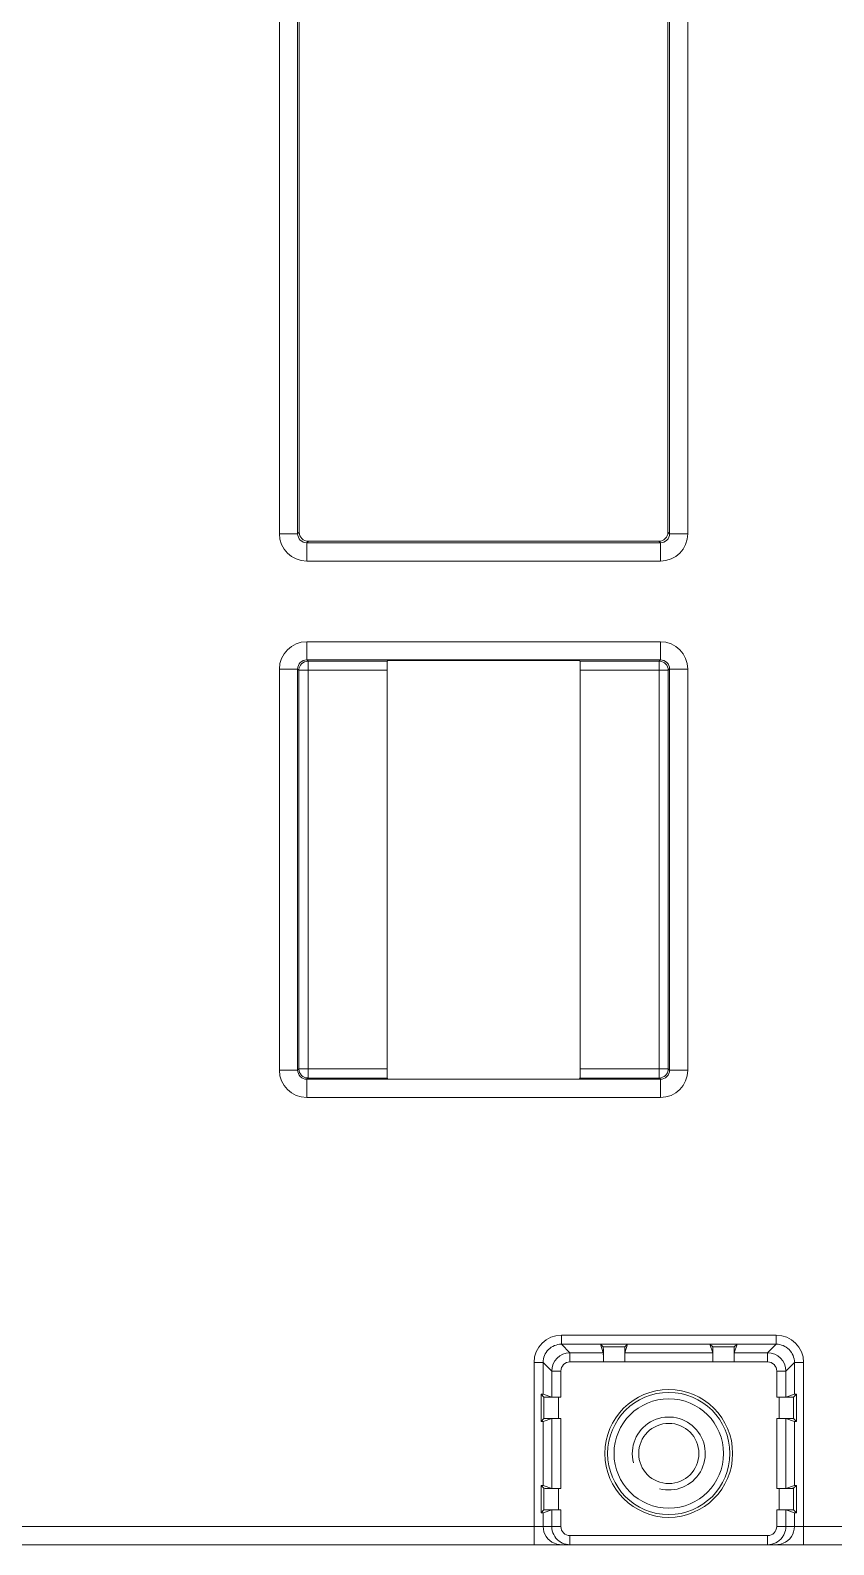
# Model space of a CAD drawing. Header units: millimetres. Extents: x 33157 to 59611, y -29750 to 1750.
# Drawn here: x 55029.7 to 55073.7, y -4362.7 to -4279.7 of the extents above; entities that cross this region are included whole.
import ezdxf

# ---------------------------------------------------------------- set-up
doc = ezdxf.new("R2010")
doc.units = ezdxf.units.MM
doc.layers.get('0').update_dxf_attribs({"lineweight": 18})

msp = doc.modelspace()

# ---------------------------------------------------------------- linework, layer by layer
at = {"lineweight": 9}
for p, q in [((55043.366, -4252.414), (55043.366, -4307.246)), ((55044.366, -4252.414), (55044.366, -4307.246)), ((55044.451, -4252.499), (55044.451, -4307.161)), ((55064.663, -4252.499), (55064.663, -4307.161)), ((55064.748, -4252.414), (55064.748, -4307.246)), ((55065.748, -4252.414), (55065.748, -4307.246)), ((55044.866, -4307.746), (55044.866, -4308.746)), ((55064.248, -4307.746), (55064.248, -4308.746)), ((55044.866, -4313.164), (55044.866, -4314.164)), ((55064.248, -4313.164), (55064.248, -4314.164)), ((55044.934, -4314.232), (55044.934, -4337.078)), ((55064.18, -4314.232), (55064.18, -4337.078)), ((55043.366, -4314.664), (55043.366, -4336.646)), ((55044.366, -4314.664), (55044.366, -4336.646)), ((55044.434, -4314.732), (55044.434, -4336.578)), ((55049.27, -4314.732), (55049.27, -4336.578)), ((55059.844, -4314.732), (55059.844, -4336.578)), ((55064.68, -4314.732), (55064.68, -4336.578)), ((55064.748, -4314.664), (55064.748, -4336.646)), ((55065.748, -4314.664), (55065.748, -4336.646)), ((55044.866, -4337.146), (55044.866, -4338.146)), ((55064.248, -4337.146), (55064.248, -4338.146)), ((55058.819, -4351.168), (55058.819, -4351.668)), ((55070.595, -4351.168), (55070.595, -4351.668)), ((55059.291, -4352.14), (55059.291, -4352.64)), ((55070.122, -4352.14), (55070.122, -4352.64)), ((55057.32, -4352.667), (55057.32, -4362.655)), ((55057.82, -4352.667), (55057.82, -4354.409)), ((55058.292, -4353.139), (55058.292, -4354.566)), ((55058.792, -4353.139), (55058.792, -4354.571)), ((55070.622, -4353.139), (55070.622, -4354.571)), ((55071.122, -4353.139), (55071.122, -4354.566)), ((55071.594, -4352.667), (55071.594, -4354.409)), ((55072.094, -4352.667), (55072.094, -4362.655)), ((55057.709, -4354.407), (55057.709, -4355.903)), ((55057.866, -4354.564), (55057.866, -4355.746)), ((55058.666, -4354.571), (55058.666, -4355.739)), ((55070.748, -4354.571), (55070.748, -4355.739)), ((55071.548, -4354.564), (55071.548, -4355.746)), ((55071.705, -4354.407), (55071.705, -4355.903)), ((55058.292, -4355.743), (55058.292, -4359.566)), ((55058.792, -4355.739), (55058.792, -4359.571)), ((55070.622, -4355.739), (55070.622, -4359.571)), ((55071.122, -4355.743), (55071.122, -4359.566)), ((55057.82, -4355.901), (55057.82, -4359.409)), ((55071.594, -4355.901), (55071.594, -4359.409)), ((55057.709, -4359.407), (55057.709, -4360.903)), ((55057.866, -4359.564), (55057.866, -4360.746)), ((55058.666, -4359.571), (55058.666, -4360.739)), ((55070.748, -4359.571), (55070.748, -4360.739)), ((55071.548, -4359.564), (55071.548, -4360.746)), ((55071.705, -4359.407), (55071.705, -4360.903)), ((55058.292, -4360.743), (55058.292, -4361.655)), ((55058.792, -4360.739), (55058.792, -4361.655)), ((55070.622, -4360.739), (55070.622, -4361.655)), ((55071.122, -4360.743), (55071.122, -4361.655)), ((55057.82, -4360.901), (55057.82, -4361.655)), ((55071.594, -4360.901), (55071.594, -4361.655)), ((55059.292, -4362.155), (55059.292, -4362.655)), ((55070.122, -4362.155), (55070.122, -4362.655))]:
    msp.add_line(p, q, dxfattribs=at)
for points in [[(55043.366, -4307.246), (55043.366, -4307.246), (55044.366, -4307.246), (55044.366, -4307.246)], [(55043.366, -4307.246), (55043.366, -4308.075), (55044.037, -4308.746), (55044.866, -4308.746)], [(55044.451, -4307.161), (55044.451, -4307.161), (55044.366, -4307.246), (55044.366, -4307.246)], [(55044.451, -4307.161), (55044.451, -4307.437), (55044.675, -4307.661), (55044.951, -4307.661)], [(55064.163, -4307.661), (55064.163, -4307.661), (55044.951, -4307.661), (55044.951, -4307.661)], [(55044.951, -4307.661), (55044.951, -4307.661), (55044.866, -4307.746), (55044.866, -4307.746)], [(55064.163, -4307.661), (55064.163, -4307.661), (55064.248, -4307.746), (55064.248, -4307.746)], [(55064.163, -4307.661), (55064.439, -4307.661), (55064.663, -4307.437), (55064.663, -4307.161)], [(55064.248, -4308.746), (55065.077, -4308.746), (55065.748, -4308.075), (55065.748, -4307.246)], [(55064.663, -4307.161), (55064.663, -4307.161), (55064.748, -4307.246), (55064.748, -4307.246)], [(55065.748, -4307.246), (55065.748, -4307.246), (55064.748, -4307.246), (55064.748, -4307.246)], [(55064.248, -4307.746), (55064.248, -4307.746), (55044.866, -4307.746), (55044.866, -4307.746)], [(55064.248, -4308.746), (55064.248, -4308.746), (55044.866, -4308.746), (55044.866, -4308.746)], [(55044.866, -4313.164), (55044.037, -4313.164), (55043.366, -4313.835), (55043.366, -4314.664)], [(55044.866, -4313.164), (55044.866, -4313.164), (55064.248, -4313.164), (55064.248, -4313.164)], [(55065.748, -4314.664), (55065.748, -4313.835), (55065.077, -4313.164), (55064.248, -4313.164)], [(55044.934, -4314.232), (55044.806, -4314.232), (55044.67, -4314.288), (55044.58, -4314.378)], [(55044.866, -4314.164), (55044.866, -4314.164), (55064.248, -4314.164), (55064.248, -4314.164)], [(55044.934, -4314.232), (55044.934, -4314.232), (55044.866, -4314.164), (55044.866, -4314.164)], [(55049.274, -4314.232), (55049.274, -4314.232), (55044.934, -4314.232), (55044.934, -4314.232)], [(55049.305, -4314.201), (55049.305, -4314.201), (55059.809, -4314.201), (55059.809, -4314.201)], [(55049.274, -4314.232), (55049.272, -4314.234), (55049.27, -4314.457), (55049.27, -4314.732)], [(55049.274, -4314.232), (55049.274, -4314.232), (55049.305, -4314.201), (55049.305, -4314.201)], [(55059.84, -4314.232), (55059.84, -4314.232), (55059.809, -4314.201), (55059.809, -4314.201)], [(55064.18, -4314.232), (55064.18, -4314.232), (55059.84, -4314.232), (55059.84, -4314.232)], [(55059.844, -4314.732), (55059.844, -4314.457), (55059.842, -4314.234), (55059.84, -4314.232)], [(55064.248, -4314.164), (55064.248, -4314.164), (55064.18, -4314.232), (55064.18, -4314.232)], [(55064.233, -4314.235), (55064.216, -4314.233), (55064.198, -4314.232), (55064.18, -4314.232)], [(55064.534, -4314.378), (55064.455, -4314.3), (55064.344, -4314.247), (55064.233, -4314.235)], [(55043.366, -4314.664), (55043.366, -4314.664), (55044.366, -4314.664), (55044.366, -4314.664)], [(55044.434, -4314.732), (55044.434, -4314.732), (55044.366, -4314.664), (55044.366, -4314.664)], [(55044.434, -4314.732), (55044.434, -4314.732), (55049.27, -4314.732), (55049.27, -4314.732)], [(55044.437, -4314.678), (55044.435, -4314.696), (55044.434, -4314.714), (55044.434, -4314.732)], [(55044.58, -4314.378), (55044.502, -4314.457), (55044.449, -4314.568), (55044.437, -4314.678)], [(55064.68, -4314.732), (55064.68, -4314.732), (55059.844, -4314.732), (55059.844, -4314.732)], [(55064.68, -4314.732), (55064.68, -4314.604), (55064.624, -4314.468), (55064.534, -4314.378)], [(55064.748, -4314.664), (55064.748, -4314.664), (55064.68, -4314.732), (55064.68, -4314.732)], [(55065.748, -4314.664), (55065.748, -4314.664), (55064.748, -4314.664), (55064.748, -4314.664)], [(55043.366, -4336.646), (55043.366, -4336.646), (55044.366, -4336.646), (55044.366, -4336.646)], [(55043.366, -4336.646), (55043.366, -4337.475), (55044.037, -4338.146), (55044.866, -4338.146)], [(55044.434, -4336.578), (55044.434, -4336.578), (55044.366, -4336.646), (55044.366, -4336.646)], [(55044.434, -4336.578), (55044.434, -4336.578), (55049.27, -4336.578), (55049.27, -4336.578)], [(55044.434, -4336.578), (55044.434, -4336.706), (55044.49, -4336.841), (55044.58, -4336.932)], [(55049.27, -4336.578), (55049.27, -4336.853), (55049.272, -4337.076), (55049.274, -4337.078)], [(55059.844, -4336.578), (55059.844, -4336.578), (55064.68, -4336.578), (55064.68, -4336.578)], [(55059.84, -4337.078), (55059.842, -4337.076), (55059.844, -4336.853), (55059.844, -4336.578)], [(55064.248, -4338.146), (55065.077, -4338.146), (55065.748, -4337.475), (55065.748, -4336.646)], [(55064.534, -4336.932), (55064.612, -4336.853), (55064.665, -4336.742), (55064.677, -4336.631)], [(55064.677, -4336.631), (55064.679, -4336.614), (55064.68, -4336.596), (55064.68, -4336.578)], [(55064.68, -4336.578), (55064.68, -4336.578), (55064.748, -4336.646), (55064.748, -4336.646)], [(55065.748, -4336.646), (55065.748, -4336.646), (55064.748, -4336.646), (55064.748, -4336.646)], [(55044.58, -4336.932), (55044.659, -4337.01), (55044.77, -4337.063), (55044.88, -4337.075)], [(55064.248, -4337.146), (55064.248, -4337.146), (55044.866, -4337.146), (55044.866, -4337.146)], [(55044.934, -4337.078), (55044.934, -4337.078), (55044.866, -4337.146), (55044.866, -4337.146)], [(55044.88, -4337.075), (55044.898, -4337.077), (55044.916, -4337.078), (55044.934, -4337.078)], [(55044.934, -4337.078), (55044.934, -4337.078), (55049.274, -4337.078), (55049.274, -4337.078)], [(55049.274, -4337.078), (55049.274, -4337.078), (55049.305, -4337.109), (55049.305, -4337.109)], [(55059.84, -4337.078), (55059.84, -4337.078), (55059.809, -4337.109), (55059.809, -4337.109)], [(55059.84, -4337.078), (55059.84, -4337.078), (55064.18, -4337.078), (55064.18, -4337.078)], [(55064.18, -4337.078), (55064.308, -4337.078), (55064.443, -4337.022), (55064.534, -4336.932)], [(55064.18, -4337.078), (55064.18, -4337.078), (55064.248, -4337.146), (55064.248, -4337.146)], [(55064.248, -4338.146), (55064.248, -4338.146), (55044.866, -4338.146), (55044.866, -4338.146)], [(55058.819, -4351.168), (55057.991, -4351.168), (55057.32, -4351.839), (55057.32, -4352.667)], [(55070.595, -4351.168), (55070.595, -4351.168), (55058.819, -4351.168), (55058.819, -4351.168)], [(55060.961, -4351.668), (55060.961, -4351.668), (55058.819, -4351.668), (55058.819, -4351.668)], [(55059.291, -4352.14), (55059.291, -4352.14), (55058.819, -4351.668), (55058.819, -4351.668)], [(55062.453, -4351.658), (55062.453, -4351.658), (55060.96, -4351.658), (55060.96, -4351.658)], [(55060.961, -4351.659), (55060.961, -4351.659), (55060.96, -4351.658), (55060.96, -4351.658)], [(55061.116, -4351.814), (55061.116, -4351.814), (55060.961, -4351.663), (55060.961, -4351.663)], [(55060.961, -4351.668), (55060.961, -4351.668), (55061.118, -4352.14), (55061.118, -4352.14)], [(55062.453, -4351.668), (55062.453, -4351.668), (55062.295, -4352.14), (55062.295, -4352.14)], [(55062.298, -4351.814), (55062.298, -4351.814), (55062.453, -4351.658), (55062.453, -4351.658)], [(55066.961, -4351.668), (55066.961, -4351.668), (55062.453, -4351.668), (55062.453, -4351.668)], [(55068.453, -4351.658), (55068.453, -4351.658), (55066.96, -4351.658), (55066.96, -4351.658)], [(55066.961, -4351.659), (55066.961, -4351.659), (55066.96, -4351.658), (55066.96, -4351.658)], [(55067.116, -4351.814), (55067.116, -4351.814), (55066.961, -4351.663), (55066.961, -4351.663)], [(55066.961, -4351.668), (55066.961, -4351.668), (55067.118, -4352.14), (55067.118, -4352.14)], [(55068.453, -4351.668), (55068.453, -4351.668), (55068.295, -4352.14), (55068.295, -4352.14)], [(55068.298, -4351.814), (55068.298, -4351.814), (55068.453, -4351.658), (55068.453, -4351.658)], [(55070.595, -4351.668), (55070.595, -4351.668), (55068.453, -4351.668), (55068.453, -4351.668)], [(55070.122, -4352.14), (55070.122, -4352.14), (55070.595, -4351.668), (55070.595, -4351.668)], [(55072.094, -4352.667), (55072.094, -4351.839), (55071.423, -4351.168), (55070.595, -4351.168)], [(55059.291, -4352.14), (55058.739, -4352.14), (55058.292, -4352.587), (55058.292, -4353.139)], [(55061.118, -4352.14), (55061.118, -4352.14), (55059.291, -4352.14), (55059.291, -4352.14)], [(55062.298, -4351.814), (55062.298, -4351.814), (55061.116, -4351.814), (55061.116, -4351.814)], [(55067.118, -4352.14), (55067.118, -4352.14), (55062.295, -4352.14), (55062.295, -4352.14)], [(55068.298, -4351.814), (55068.298, -4351.814), (55067.116, -4351.814), (55067.116, -4351.814)], [(55070.122, -4352.14), (55070.122, -4352.14), (55068.295, -4352.14), (55068.295, -4352.14)], [(55071.122, -4353.139), (55071.122, -4352.587), (55070.675, -4352.14), (55070.122, -4352.14)], [(55057.32, -4352.667), (55057.32, -4352.667), (55057.82, -4352.667), (55057.82, -4352.667)], [(55058.292, -4353.139), (55058.292, -4353.139), (55057.82, -4352.667), (55057.82, -4352.667)], [(55058.792, -4353.139), (55058.792, -4353.139), (55058.292, -4353.139), (55058.292, -4353.139)], [(55061.123, -4352.627), (55061.123, -4352.627), (55059.291, -4352.64), (55059.291, -4352.64)], [(55068.291, -4352.627), (55068.291, -4352.627), (55061.123, -4352.627), (55061.123, -4352.627)], [(55070.122, -4352.64), (55070.122, -4352.64), (55068.291, -4352.627), (55068.291, -4352.627)], [(55070.622, -4353.139), (55070.622, -4353.139), (55071.122, -4353.139), (55071.122, -4353.139)], [(55071.122, -4353.139), (55071.122, -4353.139), (55071.594, -4352.667), (55071.594, -4352.667)], [(55072.094, -4352.667), (55072.094, -4352.667), (55071.594, -4352.667), (55071.594, -4352.667)], [(55057.866, -4354.564), (55057.866, -4354.564), (55057.709, -4354.407), (55057.709, -4354.407)], [(55057.82, -4354.409), (55057.817, -4354.408), (55057.778, -4354.407), (55057.709, -4354.407)], [(55057.82, -4354.409), (55057.82, -4354.409), (55058.292, -4354.566), (55058.292, -4354.566)], [(55057.866, -4354.564), (55057.87, -4354.568), (55058.227, -4354.571), (55058.666, -4354.571)], [(55058.292, -4354.566), (55058.299, -4354.569), (55058.52, -4354.571), (55058.792, -4354.571)], [(55058.792, -4354.571), (55058.792, -4354.571), (55058.666, -4354.571), (55058.666, -4354.571)], [(55070.622, -4354.571), (55070.622, -4354.571), (55070.748, -4354.571), (55070.748, -4354.571)], [(55071.594, -4354.409), (55071.594, -4354.409), (55071.122, -4354.566), (55071.122, -4354.566)], [(55071.548, -4354.564), (55071.548, -4354.564), (55071.705, -4354.407), (55071.705, -4354.407)], [(55071.705, -4354.407), (55071.636, -4354.407), (55071.597, -4354.408), (55071.594, -4354.409)], [(55057.866, -4355.746), (55057.866, -4355.746), (55057.709, -4355.903), (55057.709, -4355.903)], [(55057.82, -4355.901), (55057.82, -4355.901), (55058.292, -4355.743), (55058.292, -4355.743)], [(55058.792, -4355.739), (55058.792, -4355.739), (55058.666, -4355.739), (55058.666, -4355.739)], [(55070.622, -4355.739), (55070.622, -4355.739), (55070.748, -4355.739), (55070.748, -4355.739)], [(55071.122, -4355.743), (55071.115, -4355.741), (55070.893, -4355.739), (55070.622, -4355.739)], [(55071.548, -4355.746), (55071.544, -4355.742), (55071.187, -4355.739), (55070.748, -4355.739)], [(55071.594, -4355.901), (55071.594, -4355.901), (55071.122, -4355.743), (55071.122, -4355.743)], [(55071.548, -4355.746), (55071.548, -4355.746), (55071.705, -4355.903), (55071.705, -4355.903)], [(55057.709, -4355.903), (55057.778, -4355.903), (55057.817, -4355.902), (55057.82, -4355.901)], [(55071.594, -4355.901), (55071.597, -4355.902), (55071.636, -4355.903), (55071.705, -4355.903)], [(55057.866, -4359.564), (55057.866, -4359.564), (55057.709, -4359.407), (55057.709, -4359.407)], [(55057.82, -4359.409), (55057.817, -4359.408), (55057.778, -4359.407), (55057.709, -4359.407)], [(55057.82, -4359.409), (55057.82, -4359.409), (55058.292, -4359.566), (55058.292, -4359.566)], [(55057.866, -4359.564), (55057.87, -4359.568), (55058.227, -4359.571), (55058.666, -4359.571)], [(55058.292, -4359.566), (55058.299, -4359.569), (55058.52, -4359.571), (55058.792, -4359.571)], [(55058.792, -4359.571), (55058.792, -4359.571), (55058.666, -4359.571), (55058.666, -4359.571)], [(55070.622, -4359.571), (55070.622, -4359.571), (55070.748, -4359.571), (55070.748, -4359.571)], [(55071.594, -4359.409), (55071.594, -4359.409), (55071.122, -4359.566), (55071.122, -4359.566)], [(55071.548, -4359.564), (55071.548, -4359.564), (55071.705, -4359.407), (55071.705, -4359.407)], [(55071.705, -4359.407), (55071.636, -4359.407), (55071.597, -4359.408), (55071.594, -4359.409)], [(55057.866, -4360.746), (55057.866, -4360.746), (55057.709, -4360.903), (55057.709, -4360.903)], [(55057.82, -4360.901), (55057.82, -4360.901), (55058.292, -4360.743), (55058.292, -4360.743)], [(55058.792, -4360.739), (55058.792, -4360.739), (55058.666, -4360.739), (55058.666, -4360.739)], [(55070.622, -4360.739), (55070.622, -4360.739), (55070.748, -4360.739), (55070.748, -4360.739)], [(55071.122, -4360.743), (55071.115, -4360.741), (55070.893, -4360.739), (55070.622, -4360.739)], [(55071.548, -4360.746), (55071.544, -4360.742), (55071.187, -4360.739), (55070.748, -4360.739)], [(55071.594, -4360.901), (55071.594, -4360.901), (55071.122, -4360.743), (55071.122, -4360.743)], [(55071.548, -4360.746), (55071.548, -4360.746), (55071.705, -4360.903), (55071.705, -4360.903)], [(55057.709, -4360.903), (55057.778, -4360.903), (55057.817, -4360.902), (55057.82, -4360.901)], [(55071.594, -4360.901), (55071.597, -4360.902), (55071.636, -4360.903), (55071.705, -4360.903)], [(55025.622, -4361.655), (55025.622, -4361.655), (55058.792, -4361.655), (55058.792, -4361.655)], [(55057.82, -4361.655), (55057.82, -4362.059), (55058.063, -4362.424), (55058.437, -4362.579)], [(55058.292, -4361.655), (55058.292, -4361.971), (55058.441, -4362.268), (55058.694, -4362.456)], [(55058.694, -4362.456), (55058.749, -4362.498), (55058.808, -4362.533), (55058.871, -4362.562)], [(55058.792, -4361.655), (55058.792, -4361.931), (55059.016, -4362.155), (55059.292, -4362.155)], [(55059.292, -4362.155), (55059.292, -4362.155), (55070.122, -4362.155), (55070.122, -4362.155)], [(55070.122, -4362.155), (55070.398, -4362.155), (55070.622, -4361.931), (55070.622, -4361.655)], [(55070.122, -4362.655), (55070.438, -4362.655), (55070.735, -4362.506), (55070.924, -4362.253)], [(55070.622, -4361.655), (55070.622, -4361.655), (55103.792, -4361.655), (55103.792, -4361.655)], [(55070.924, -4362.253), (55070.965, -4362.198), (55071, -4362.138), (55071.029, -4362.076)], [(55070.977, -4362.579), (55071.351, -4362.424), (55071.594, -4362.059), (55071.594, -4361.655)], [(55071.029, -4362.076), (55071.09, -4361.945), (55071.122, -4361.799), (55071.122, -4361.655)], [(54868.32, -4362.655), (54868.32, -4362.655), (55131.206, -4362.655), (55131.206, -4362.655)], [(55058.437, -4362.579), (55058.557, -4362.629), (55058.689, -4362.655), (55058.819, -4362.655)], [(55058.871, -4362.562), (55059.001, -4362.623), (55059.148, -4362.655), (55059.292, -4362.655)], [(55070.977, -4362.579), (55070.857, -4362.629), (55070.725, -4362.655), (55070.595, -4362.655)]]:
    msp.add_open_spline(points, degree=3, dxfattribs=at)
for points, knots in [([(55044.366, -4307.246), (55044.366, -4307.379), (55044.418, -4307.506), (55044.512, -4307.6), (55044.606, -4307.694), (55044.733, -4307.746), (55044.866, -4307.746)], [0, 0, 0, 0, 178896.512574, 178896.512574, 178896.512574, 357793.025148, 357793.025148, 357793.025148, 357793.025148]), ([(55064.248, -4307.746), (55064.381, -4307.746), (55064.508, -4307.694), (55064.602, -4307.6), (55064.696, -4307.506), (55064.748, -4307.379), (55064.748, -4307.246)], [0, 0, 0, 0, 178959.030122, 178959.030122, 178959.030122, 357918.060244, 357918.060244, 357918.060244, 357918.060244]), ([(55044.866, -4314.164), (55044.733, -4314.164), (55044.606, -4314.216), (55044.512, -4314.31), (55044.418, -4314.404), (55044.366, -4314.531), (55044.366, -4314.664)], [0, 0, 0, 0, 178908.168895, 178908.168895, 178908.168895, 357816.33779, 357816.33779, 357816.33779, 357816.33779]), ([(55064.748, -4314.664), (55064.748, -4314.531), (55064.696, -4314.404), (55064.602, -4314.31), (55064.508, -4314.216), (55064.381, -4314.164), (55064.248, -4314.164)], [0, 0, 0, 0, 178970.686266, 178970.686266, 178970.686266, 357941.372532, 357941.372532, 357941.372532, 357941.372532]), ([(55044.366, -4336.646), (55044.366, -4336.779), (55044.418, -4336.906), (55044.512, -4337), (55044.606, -4337.094), (55044.733, -4337.146), (55044.866, -4337.146)], [0, 0, 0, 0, 178947.2672, 178947.2672, 178947.2672, 357894.534399, 357894.534399, 357894.534399, 357894.534399]), ([(55064.248, -4337.146), (55064.381, -4337.146), (55064.508, -4337.094), (55064.602, -4337), (55064.696, -4336.906), (55064.748, -4336.779), (55064.748, -4336.646)], [0, 0, 0, 0, 179009.783024, 179009.783024, 179009.783024, 358019.566048, 358019.566048, 358019.566048, 358019.566048]), ([(55058.819, -4351.668), (55058.554, -4351.668), (55058.3, -4351.773), (55058.112, -4351.96), (55057.925, -4352.148), (55057.82, -4352.402), (55057.82, -4352.667)], [0, 0, 0, 0, 179015.153992, 179015.153992, 179015.153992, 358030.307985, 358030.307985, 358030.307985, 358030.307985]), ([(55071.594, -4352.667), (55071.594, -4352.402), (55071.489, -4352.148), (55071.302, -4351.96), (55071.114, -4351.773), (55070.86, -4351.668), (55070.595, -4351.668)], [0, 0, 0, 0, 179056.112238, 179056.112238, 179056.112238, 358112.224477, 358112.224477, 358112.224477, 358112.224477]), ([(55061.123, -4352.627), (55061.123, -4352.524), (55061.123, -4352.421), (55061.122, -4352.318), (55061.122, -4352.271), (55061.122, -4352.225), (55061.122, -4352.178), (55061.121, -4352.137), (55061.121, -4352.096), (55061.121, -4352.055), (55061.12, -4352.021), (55061.119, -4351.988), (55061.12, -4351.954), (55061.12, -4351.928), (55061.121, -4351.902), (55061.118, -4351.878), (55061.117, -4351.863), (55061.114, -4351.848), (55061.117, -4351.831), (55061.118, -4351.824), (55061.12, -4351.818), (55061.116, -4351.814)], [0, 0, 0, 0, 149734.884149, 149734.884149, 149734.884149, 299469.768299, 299469.768299, 299469.768299, 449204.652448, 449204.652448, 449204.652448, 598939.536598, 598939.536598, 598939.536598, 748674.420747, 748674.420747, 748674.420747, 898409.304897, 898409.304897, 898409.304897, 1048144.189046, 1048144.189046, 1048144.189046, 1048144.189046]), ([(55061.123, -4352.627), (55061.123, -4352.565), (55061.122, -4352.504), (55061.122, -4352.442), (55061.123, -4352.39), (55061.123, -4352.338), (55061.121, -4352.286), (55061.12, -4352.251), (55061.118, -4352.216), (55061.12, -4352.18), (55061.121, -4352.166), (55061.123, -4352.153), (55061.118, -4352.14)], [0, 0, 0, 0, 158745.406031, 158745.406031, 158745.406031, 317490.812061, 317490.812061, 317490.812061, 476236.218092, 476236.218092, 476236.218092, 634981.624123, 634981.624123, 634981.624123, 634981.624123]), ([(55062.298, -4351.814), (55062.294, -4351.818), (55062.296, -4351.824), (55062.297, -4351.831), (55062.299, -4351.848), (55062.297, -4351.863), (55062.295, -4351.878), (55062.293, -4351.902), (55062.294, -4351.928), (55062.294, -4351.954), (55062.294, -4351.988), (55062.294, -4352.021), (55062.293, -4352.055), (55062.292, -4352.096), (55062.292, -4352.137), (55062.292, -4352.178), (55062.292, -4352.225), (55062.292, -4352.271), (55062.292, -4352.318), (55062.291, -4352.421), (55062.291, -4352.524), (55062.291, -4352.627)], [0, 0, 0, 0, 149738.124642, 149738.124642, 149738.124642, 299476.249285, 299476.249285, 299476.249285, 449214.373927, 449214.373927, 449214.373927, 598952.49857, 598952.49857, 598952.49857, 748690.623212, 748690.623212, 748690.623212, 898428.747854, 898428.747854, 898428.747854, 1048166.872497, 1048166.872497, 1048166.872497, 1048166.872497]), ([(55062.291, -4352.627), (55062.291, -4352.565), (55062.292, -4352.504), (55062.291, -4352.442), (55062.291, -4352.39), (55062.29, -4352.338), (55062.292, -4352.286), (55062.294, -4352.251), (55062.296, -4352.216), (55062.294, -4352.18), (55062.293, -4352.166), (55062.291, -4352.153), (55062.295, -4352.14)], [0, 0, 0, 0, 158748.640299, 158748.640299, 158748.640299, 317497.280598, 317497.280598, 317497.280598, 476245.920897, 476245.920897, 476245.920897, 634994.561196, 634994.561196, 634994.561196, 634994.561196]), ([(55067.123, -4352.627), (55067.123, -4352.524), (55067.123, -4352.421), (55067.122, -4352.318), (55067.122, -4352.271), (55067.122, -4352.225), (55067.122, -4352.178), (55067.121, -4352.137), (55067.121, -4352.096), (55067.121, -4352.055), (55067.12, -4352.021), (55067.119, -4351.988), (55067.12, -4351.954), (55067.12, -4351.928), (55067.121, -4351.902), (55067.118, -4351.878), (55067.117, -4351.863), (55067.114, -4351.848), (55067.117, -4351.831), (55067.118, -4351.824), (55067.12, -4351.818), (55067.116, -4351.814)], [0, 0, 0, 0, 149750.550105, 149750.550105, 149750.550105, 299501.100211, 299501.100211, 299501.100211, 449251.650316, 449251.650316, 449251.650316, 599002.200422, 599002.200422, 599002.200422, 748752.750527, 748752.750527, 748752.750527, 898503.300633, 898503.300633, 898503.300633, 1048253.850738, 1048253.850738, 1048253.850738, 1048253.850738]), ([(55067.123, -4352.627), (55067.123, -4352.565), (55067.122, -4352.504), (55067.122, -4352.442), (55067.123, -4352.39), (55067.123, -4352.338), (55067.121, -4352.286), (55067.12, -4352.251), (55067.118, -4352.216), (55067.12, -4352.18), (55067.121, -4352.166), (55067.123, -4352.153), (55067.118, -4352.14)], [0, 0, 0, 0, 158761.978472, 158761.978472, 158761.978472, 317523.956944, 317523.956944, 317523.956944, 476285.935416, 476285.935416, 476285.935416, 635047.913888, 635047.913888, 635047.913888, 635047.913888]), ([(55068.298, -4351.814), (55068.294, -4351.818), (55068.296, -4351.824), (55068.297, -4351.831), (55068.299, -4351.848), (55068.297, -4351.863), (55068.295, -4351.878), (55068.293, -4351.902), (55068.294, -4351.928), (55068.294, -4351.954), (55068.294, -4351.988), (55068.294, -4352.021), (55068.293, -4352.055), (55068.292, -4352.096), (55068.292, -4352.137), (55068.292, -4352.178), (55068.292, -4352.225), (55068.292, -4352.271), (55068.292, -4352.318), (55068.291, -4352.421), (55068.291, -4352.524), (55068.291, -4352.627)], [0, 0, 0, 0, 149753.790603, 149753.790603, 149753.790603, 299507.581205, 299507.581205, 299507.581205, 449261.371808, 449261.371808, 449261.371808, 599015.16241, 599015.16241, 599015.16241, 748768.953013, 748768.953013, 748768.953013, 898522.743615, 898522.743615, 898522.743615, 1048276.534218, 1048276.534218, 1048276.534218, 1048276.534218]), ([(55068.291, -4352.627), (55068.291, -4352.565), (55068.292, -4352.504), (55068.291, -4352.442), (55068.291, -4352.39), (55068.29, -4352.338), (55068.292, -4352.286), (55068.294, -4352.251), (55068.296, -4352.216), (55068.294, -4352.18), (55068.293, -4352.166), (55068.291, -4352.153), (55068.295, -4352.14)], [0, 0, 0, 0, 158765.212742, 158765.212742, 158765.212742, 317530.425483, 317530.425483, 317530.425483, 476295.638225, 476295.638225, 476295.638225, 635060.850966, 635060.850966, 635060.850966, 635060.850966]), ([(55059.291, -4352.64), (55059.159, -4352.64), (55059.032, -4352.692), (55058.938, -4352.786), (55058.844, -4352.88), (55058.792, -4353.007), (55058.792, -4353.139)], [0, 0, 0, 0, 179019.54233, 179019.54233, 179019.54233, 358039.08466, 358039.08466, 358039.08466, 358039.08466]), ([(55070.622, -4353.139), (55070.622, -4353.007), (55070.57, -4352.88), (55070.476, -4352.786), (55070.382, -4352.692), (55070.255, -4352.64), (55070.122, -4352.64)], [0, 0, 0, 0, 179055.419585, 179055.419585, 179055.419585, 358110.839169, 358110.839169, 358110.839169, 358110.839169]), ([(55068.207, -4357.655), (55068.207, -4355.722), (55066.64, -4354.155), (55064.707, -4354.155), (55062.774, -4354.155), (55061.207, -4355.722), (55061.207, -4357.655), (55061.207, -4359.588), (55062.774, -4361.155), (55064.707, -4361.155), (55066.64, -4361.155), (55068.207, -4359.588), (55068.207, -4357.655)], [0, 0, 0, 0, 158750.750522, 158750.750522, 158750.750522, 317501.501044, 317501.501044, 317501.501044, 476252.251567, 476252.251567, 476252.251567, 635003.002089, 635003.002089, 635003.002089, 635003.002089]), ([(55068.057, -4357.655), (55068.057, -4355.805), (55066.557, -4354.305), (55064.707, -4354.305), (55062.857, -4354.305), (55061.357, -4355.805), (55061.357, -4357.655), (55061.357, -4359.505), (55062.857, -4361.005), (55064.707, -4361.005), (55066.557, -4361.005), (55068.057, -4359.505), (55068.057, -4357.655)], [0, 0, 0, 0, 158751.306888, 158751.306888, 158751.306888, 317502.613775, 317502.613775, 317502.613775, 476253.920663, 476253.920663, 476253.920663, 635005.22755, 635005.22755, 635005.22755, 635005.22755]), ([(55067.707, -4357.655), (55067.707, -4355.998), (55066.364, -4354.655), (55064.707, -4354.655), (55063.05, -4354.655), (55061.707, -4355.998), (55061.707, -4357.655), (55061.707, -4359.312), (55063.05, -4360.655), (55064.707, -4360.655), (55066.364, -4360.655), (55067.707, -4359.312), (55067.707, -4357.655)], [0, 0, 0, 0, 158752.605194, 158752.605194, 158752.605194, 317505.210389, 317505.210389, 317505.210389, 476257.815583, 476257.815583, 476257.815583, 635010.420777, 635010.420777, 635010.420777, 635010.420777]), ([(55070.72, -4354.571), (55070.825, -4354.571), (55070.929, -4354.571), (55071.033, -4354.57), (55071.08, -4354.57), (55071.128, -4354.57), (55071.175, -4354.57), (55071.217, -4354.57), (55071.259, -4354.569), (55071.301, -4354.569), (55071.336, -4354.568), (55071.37, -4354.567), (55071.405, -4354.568), (55071.431, -4354.568), (55071.457, -4354.569), (55071.482, -4354.567), (55071.498, -4354.565), (55071.513, -4354.562), (55071.531, -4354.565), (55071.537, -4354.566), (55071.544, -4354.568), (55071.548, -4354.564)], [0, 0, 0, 0, 149764.631959, 149764.631959, 149764.631959, 299529.263918, 299529.263918, 299529.263918, 449293.895877, 449293.895877, 449293.895877, 599058.527836, 599058.527836, 599058.527836, 748823.159795, 748823.159795, 748823.159795, 898587.791755, 898587.791755, 898587.791755, 1048352.423714, 1048352.423714, 1048352.423714, 1048352.423714]), ([(55070.72, -4354.571), (55070.772, -4354.571), (55070.822, -4354.57), (55070.874, -4354.57), (55070.917, -4354.57), (55070.96, -4354.571), (55071.003, -4354.569), (55071.031, -4354.568), (55071.06, -4354.566), (55071.089, -4354.568), (55071.1, -4354.569), (55071.112, -4354.57), (55071.122, -4354.566)], [0, 0, 0, 0, 158775.990879, 158775.990879, 158775.990879, 317551.981759, 317551.981759, 317551.981759, 476327.972638, 476327.972638, 476327.972638, 635103.963518, 635103.963518, 635103.963518, 635103.963518]), ([(55058.693, -4355.739), (55058.589, -4355.739), (55058.485, -4355.739), (55058.381, -4355.74), (55058.333, -4355.74), (55058.286, -4355.74), (55058.238, -4355.74), (55058.196, -4355.74), (55058.154, -4355.74), (55058.113, -4355.741), (55058.078, -4355.742), (55058.044, -4355.742), (55058.009, -4355.742), (55057.983, -4355.742), (55057.956, -4355.741), (55057.931, -4355.743), (55057.916, -4355.745), (55057.901, -4355.747), (55057.883, -4355.745), (55057.877, -4355.744), (55057.87, -4355.742), (55057.866, -4355.746)], [0, 0, 0, 0, 149732.082817, 149732.082817, 149732.082817, 299464.165634, 299464.165634, 299464.165634, 449196.248451, 449196.248451, 449196.248451, 598928.331268, 598928.331268, 598928.331268, 748660.414085, 748660.414085, 748660.414085, 898392.496902, 898392.496902, 898392.496902, 1048124.579719, 1048124.579719, 1048124.579719, 1048124.579719]), ([(55058.693, -4355.739), (55058.642, -4355.739), (55058.591, -4355.74), (55058.54, -4355.74), (55058.497, -4355.74), (55058.454, -4355.739), (55058.411, -4355.741), (55058.382, -4355.742), (55058.354, -4355.744), (55058.325, -4355.742), (55058.313, -4355.741), (55058.302, -4355.74), (55058.292, -4355.743)], [0, 0, 0, 0, 158743.264009, 158743.264009, 158743.264009, 317486.528018, 317486.528018, 317486.528018, 476229.792027, 476229.792027, 476229.792027, 634973.056036, 634973.056036, 634973.056036, 634973.056036]), ([(55064.189, -4359.587), (55065.064, -4359.821), (55065.986, -4359.439), (55066.439, -4358.655), (55066.892, -4357.871), (55066.761, -4356.881), (55066.121, -4356.241), (55065.481, -4355.601), (55064.491, -4355.47), (55063.707, -4355.923), (55062.923, -4356.375), (55062.541, -4357.298), (55062.775, -4358.173)], [0, 0, 0, 0, 158759.816216, 158759.816216, 158759.816216, 317519.632432, 317519.632432, 317519.632432, 476279.448648, 476279.448648, 476279.448648, 635039.264864, 635039.264864, 635039.264864, 635039.264864]), ([(55066.357, -4357.655), (55066.357, -4356.744), (55065.618, -4356.005), (55064.707, -4356.005), (55063.796, -4356.005), (55063.057, -4356.744), (55063.057, -4357.655), (55063.057, -4358.566), (55063.796, -4359.305), (55064.707, -4359.305), (55065.618, -4359.305), (55066.357, -4358.566), (55066.357, -4357.655)], [0, 0, 0, 0, 158757.613235, 158757.613235, 158757.613235, 317515.226469, 317515.226469, 317515.226469, 476272.839704, 476272.839704, 476272.839704, 635030.452939, 635030.452939, 635030.452939, 635030.452939]), ([(55070.72, -4359.571), (55070.825, -4359.571), (55070.929, -4359.571), (55071.033, -4359.57), (55071.08, -4359.57), (55071.128, -4359.57), (55071.175, -4359.57), (55071.217, -4359.57), (55071.259, -4359.569), (55071.301, -4359.569), (55071.336, -4359.568), (55071.37, -4359.567), (55071.405, -4359.568), (55071.431, -4359.568), (55071.457, -4359.569), (55071.482, -4359.567), (55071.498, -4359.565), (55071.513, -4359.562), (55071.531, -4359.565), (55071.537, -4359.566), (55071.544, -4359.568), (55071.548, -4359.564)], [0, 0, 0, 0, 149771.492868, 149771.492868, 149771.492868, 299542.985736, 299542.985736, 299542.985736, 449314.478604, 449314.478604, 449314.478604, 599085.971472, 599085.971472, 599085.971472, 748857.464339, 748857.464339, 748857.464339, 898628.957207, 898628.957207, 898628.957207, 1048400.450075, 1048400.450075, 1048400.450075, 1048400.450075]), ([(55070.72, -4359.571), (55070.772, -4359.571), (55070.822, -4359.57), (55070.874, -4359.57), (55070.917, -4359.57), (55070.96, -4359.571), (55071.003, -4359.569), (55071.031, -4359.568), (55071.06, -4359.566), (55071.089, -4359.568), (55071.1, -4359.569), (55071.112, -4359.57), (55071.122, -4359.566)], [0, 0, 0, 0, 158783.645852, 158783.645852, 158783.645852, 317567.291704, 317567.291704, 317567.291704, 476350.937556, 476350.937556, 476350.937556, 635134.583408, 635134.583408, 635134.583408, 635134.583408]), ([(55058.693, -4360.739), (55058.589, -4360.739), (55058.485, -4360.739), (55058.381, -4360.74), (55058.333, -4360.74), (55058.286, -4360.74), (55058.238, -4360.74), (55058.196, -4360.74), (55058.154, -4360.74), (55058.113, -4360.741), (55058.078, -4360.742), (55058.044, -4360.742), (55058.009, -4360.742), (55057.983, -4360.742), (55057.956, -4360.741), (55057.931, -4360.743), (55057.916, -4360.745), (55057.901, -4360.747), (55057.883, -4360.745), (55057.877, -4360.744), (55057.87, -4360.742), (55057.866, -4360.746)], [0, 0, 0, 0, 149738.944045, 149738.944045, 149738.944045, 299477.888091, 299477.888091, 299477.888091, 449216.832136, 449216.832136, 449216.832136, 598955.776182, 598955.776182, 598955.776182, 748694.720227, 748694.720227, 748694.720227, 898433.664273, 898433.664273, 898433.664273, 1048172.608318, 1048172.608318, 1048172.608318, 1048172.608318]), ([(55058.693, -4360.739), (55058.642, -4360.739), (55058.591, -4360.74), (55058.54, -4360.74), (55058.497, -4360.74), (55058.454, -4360.739), (55058.411, -4360.741), (55058.382, -4360.742), (55058.354, -4360.744), (55058.325, -4360.742), (55058.313, -4360.741), (55058.302, -4360.74), (55058.292, -4360.743)], [0, 0, 0, 0, 158750.919321, 158750.919321, 158750.919321, 317501.838642, 317501.838642, 317501.838642, 476252.757963, 476252.757963, 476252.757963, 635003.677284, 635003.677284, 635003.677284, 635003.677284])]:
    msp.add_open_spline(points, degree=3, knots=knots, dxfattribs=at)

doc.saveas('drawing.dxf')
